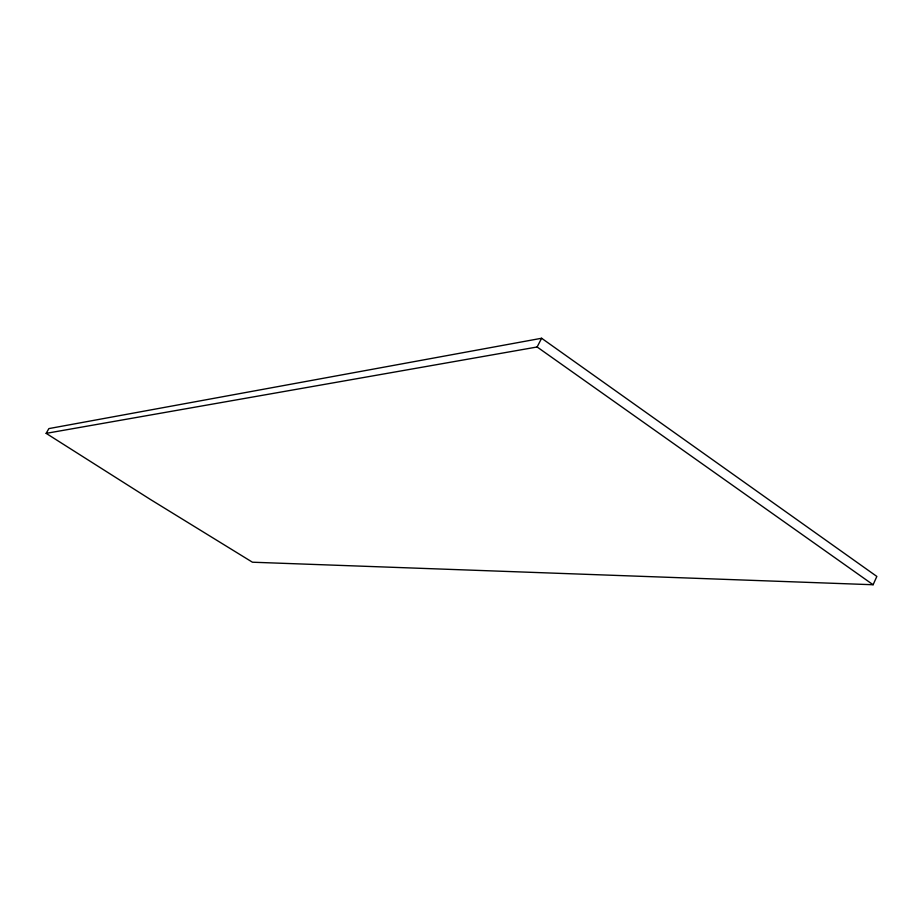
<?xml version="1.0" encoding="UTF-8"?>
<svg xmlns="http://www.w3.org/2000/svg" width="923" height="923" viewBox="0 0 923 923"><rect width="100%" height="100%" fill="white"/><g stroke="black" fill="none" stroke-linecap="round" stroke-linejoin="round"><path stroke-width="1.38" d="M873.1 584.744L876.85 576.437L541.616 338.256L48.884 428.595L46.15 433.36L150.403 499.458L252.441 562.211L873.1 584.744L537.128 346.99L46.15 433.36M537.128 346.99L541.616 338.256"/></g></svg>
